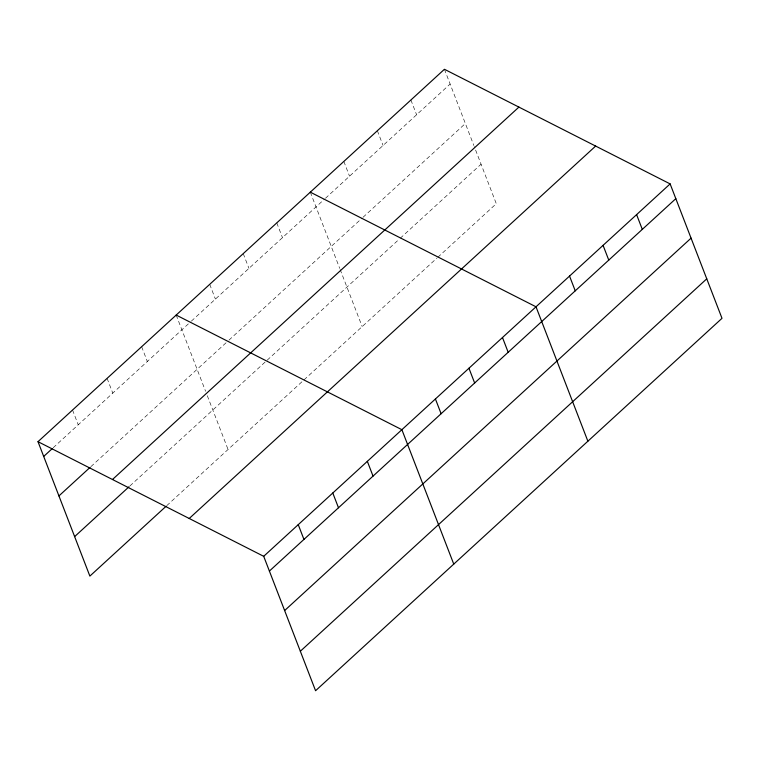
<?xml version="1.0" encoding="UTF-8"?>
<svg xmlns="http://www.w3.org/2000/svg" width="760" height="760" viewBox="0 0 760 760"><rect width="100%" height="100%" fill="white"/><g stroke="black" fill="none" stroke-linecap="round" stroke-linejoin="round"><path stroke-width="0.57" stroke-dasharray="3.8 2.85" d="M53.191 447.744L190.475 321.945M191.339 321.157L324.606 199.044M325.46 198.265L450.129 84.028M90.886 466.649L228.066 340.945M228.931 340.157L362.197 218.053M363.052 217.265L465.367 123.519M129.903 485.963L399.389 239.039M400.244 238.25L481.061 164.198M166.734 505.666L436.971 258.048M437.836 257.26L496.299 203.689L474.278 146.604M444.429 69.274L473.851 145.502M410.903 99.997L416.594 114.751M377.368 130.72L383.068 145.474M343.843 161.443L349.534 176.206M310.308 192.166L339.729 268.403M340.147 269.505L362.178 326.581M276.783 222.889L282.473 237.652M243.248 253.622L248.947 268.375M209.722 284.344L215.412 299.098M176.187 315.067L205.608 391.305M207.299 395.703L228.057 449.483M141.645 346.721L147.335 361.475M107.093 378.375L112.784 393.138M72.552 410.029L78.242 424.792"/><path stroke-width="1.14" d="M38 441.683L444.429 69.274L670.13 183.901L722 318.316L315.571 690.726L263.701 556.311L38 441.683L89.87 576.099L165.87 506.464M43.691 456.447L52.336 448.533M58.928 495.928L90.022 467.438M112.48 479.512L518.918 107.093M74.632 536.617L129.038 486.761M189.221 518.491L595.65 146.072M263.701 556.311L670.13 183.901M269.392 571.073L675.83 198.655M284.63 610.556L691.068 238.146M300.333 651.244L706.762 278.825M310.308 192.166L536.009 306.793L587.879 441.208M176.187 315.067L401.888 429.695L453.758 564.11M636.605 214.624L642.295 229.377M603.069 245.347L608.769 260.101M569.544 276.07L575.234 290.823M502.483 337.516L508.174 352.279M468.948 368.248L474.648 383.002M435.423 398.971L441.113 413.725M367.346 461.349L373.036 476.102M332.794 493.002L338.485 507.765M298.252 524.656L303.943 539.419"/></g></svg>
